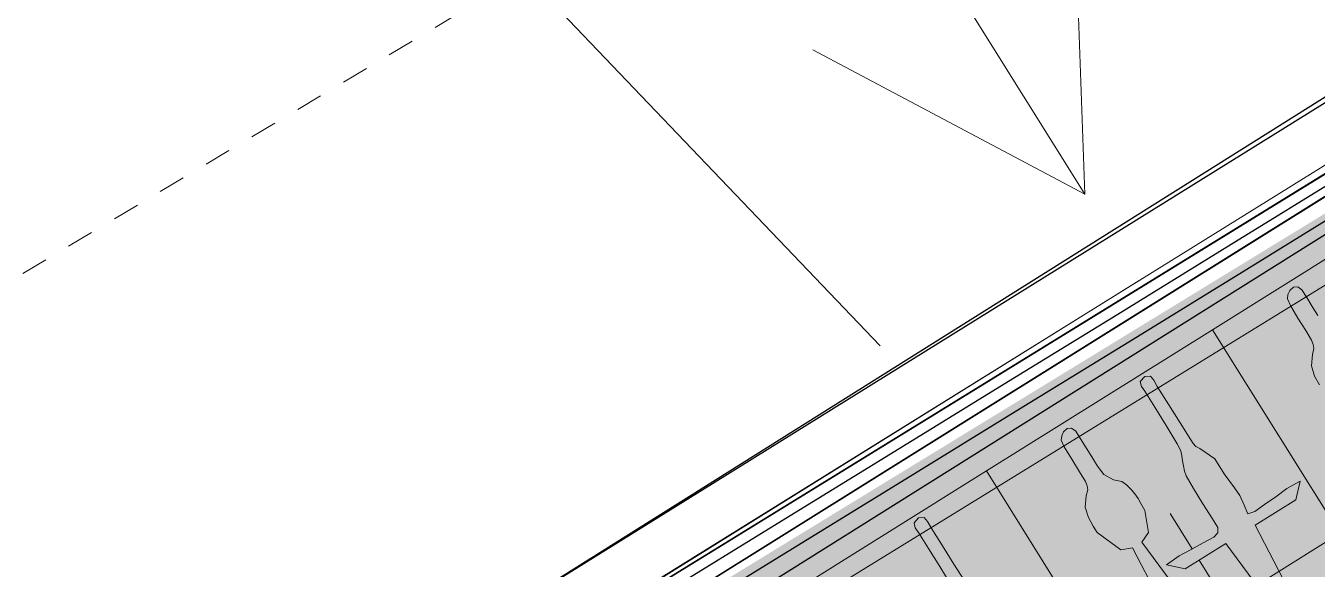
# Model space of a CAD drawing. Header units: metres. Extents: x 507649 to 508899, y 6966965 to 6967377.
# Drawn here: x 507750.716 to 507755.558, y 6967251.648 to 6967253.686 of the extents above; entities that cross this region are included whole.
import ezdxf

# ---------------------------------------------------------------- set-up
doc = ezdxf.new("R2010")
doc.units = ezdxf.units.M
doc.linetypes.add('AEC_Double Dash', pattern=[0.039, 0.015, -0.004, 0.006, -0.004, 0.006, -0.004])
doc.linetypes.add('CENTER2', pattern=[10, 6.25, -1.25, 1.25, -1.25])
doc.layers.add('_PROP-BDY', color=6, linetype='Continuous', plot=False)
doc.layers.add('defpoints_hatch_bdy', color=47, linetype='Continuous', plot=False)
for name, color, linetype, lineweight in [('A-DETL-GENF', 252, 'Continuous', 5), ('A-FLOR', 252, 'Continuous', 5), ('C-PROP-LINE', 252, 'AEC_Double Dash', 5), ('D_UG_PIPES', 252, 'EXIST_SWD', 0), ('S_RM_UG_PIPES', 252, 'EXIST_RISINGMAIN', 0)]:
    doc.layers.add(name, color=color, linetype=linetype, lineweight=lineweight)
for name, color, linetype in [('C_TEXT_2.5', 7, 'Continuous'), ('KRB_LIP', 6, 'Continuous'), ('mga2020bdy', 252, 'Continuous'), ('mga2020ROAD_KERB_BACK', 252, 'Continuous'), ('mga2020ROAD_KERB_LIP', 252, 'Continuous'), ('PAV_CREST SAG', 2, 'Continuous'), ('TIN BORDER', 5, 'Continuous')]:
    doc.layers.add(name, color=color, linetype=linetype)
doc.layers.add('G-ANNO-TEXT', color=47, linetype='Continuous', lineweight=5, plot=False)
doc.layers.add('HATCH_PAVEMENT_FOOTPATH', color=7, linetype='Continuous', true_color=0xffe8a3)
doc.styles.get("Standard").update_dxf_attribs({"font": 'ARIALN.TTF'})
doc.linetypes.add('EXIST_RISINGMAIN', pattern='A,5,-2.5,5,-2,["RM",Standard,S=2.5,R=0,X=0,Y=-1.25],-5,5,-2.5,5,-2.5', length=34.5)
doc.linetypes.add('EXIST_SWD', pattern='A,5,-2.5,5,-2,["SWD",Standard,S=2.5,R=0,X=0,Y=-1.25],-8,5,-2.5,5,-2.5', length=37.5)

# ---------------------------------------------------------------- blocks, each defined once
blk = doc.blocks.new('XD_HATCH')
at = {"layer": 'HATCH_PAVEMENT_FOOTPATH'}
h = blk.add_hatch(color=256, dxfattribs=at)
h.dxf.hatch_style = 1
h.paths.add_polyline_path([(507751.8789, 6967248.3707), (507750.8192, 6967250.0668), (507764.199, 6967258.2482), (507768.6503, 6967260.7366), (507768.8747, 6967259.5551), (507765.4333, 6967257.405), (507765.6876, 6967256.9979)])
at = {"layer": 'defpoints_hatch_bdy', "color": 4}
blk.add_lwpolyline([(507751.8789, 6967248.3707), (507750.8192, 6967250.0668), (507764.6279, 6967258.6941), (507765.6876, 6967256.9979)], close=True, dxfattribs=at)
blk = doc.blocks.new('XE_SURVEY')
at = {"layer": 'D_UG_PIPES', "flags": 128}
blk.add_lwpolyline([(507716.9447, 6967228.7162), (507720.9949, 6967231.9946), (507721.8177, 6967232.6612), (507728.3424, 6967236.3598), (507737.4607, 6967241.5661), (507738.8597, 6967242.3772), (507740.1304, 6967243.1743), (507740.9775, 6967243.7057), (507743.9514, 6967245.5512), (507752.0419, 6967250.5306), (507755.8742, 6967252.8893), (507757.1491, 6967253.6795), (507759.1677, 6967254.9422), (507759.6377, 6967255.6032), (507762.3373, 6967262.6002), (507763.9398, 6967266.8052), (507765.5351, 6967271.013), (507768.1357, 6967277.8982)], dxfattribs=at)
at = {"layer": 'mga2020bdy'}
blk.add_polyline3d([(507733.0248, 6967239.0482, 4.469), (507736.0993, 6967240.9477, 4.4527), (507736.6834, 6967241.3067, 4.4393), (507736.9844, 6967241.4339, 4.4329), (507737.975, 6967242.3757, 4.4239), (507738.0041, 6967242.4202, 4.4222), (507740.823, 6967244.1743, 4.4566), (507752.055, 6967251.1994, 4.5262), (507759.1248, 6967255.6432, 4.4809), (507762.5143, 6967257.7594, 4.509), (507764.0703, 6967258.6973, 4.5203), (507768.0649, 6967260.9222, 4.5487), (507768.4417, 6967261.119, 4.552), (507772.9333, 6967263.3018, 4.591), (507777.8674, 6967265.5383, 4.6363), (507783.8819, 6967268.22, 4.6925)], dxfattribs=at)
at = {"layer": 'mga2020ROAD_KERB_BACK'}
blk.add_polyline3d([(507738.2228, 6967241.4591, 4.5329), (507740.5152, 6967242.8258, 4.5216), (507741.08, 6967243.8212, 4.5636), (507746.5121, 6967247.2219, 4.6144), (507752.2955, 6967250.8388, 4.6445), (507757.8965, 6967254.3534, 4.6285), (507759.1736, 6967254.499, 4.5861), (507761.3848, 6967256.0005, 4.6263), (507762.5074, 6967257.2531, 4.6308), (507763.0964, 6967257.6156, 4.6351), (507767.4311, 6967260.1022, 4.6661), (507768.2485, 6967260.5368, 4.6718), (507771.8944, 6967262.3499, 4.7037), (507773.1568, 6967262.9317, 4.7146), (507778.0594, 6967265.1621, 4.7595), (507784.0446, 6967267.8262, 4.8092)], dxfattribs=at)
at = {"layer": 'mga2020ROAD_KERB_LIP'}
blk.add_polyline3d([(507783.8819, 6967268.22, 4.6925), (507777.8674, 6967265.5383, 4.6363), (507772.9333, 6967263.3018, 4.591), (507768.4417, 6967261.119, 4.552), (507768.0649, 6967260.9222, 4.5487), (507764.0703, 6967258.6973, 4.5203), (507762.5143, 6967257.7594, 4.509), (507759.1248, 6967255.6432, 4.4809), (507757.4654, 6967254.5665, 4.4958), (507752.055, 6967251.1994, 4.5262), (507746.2396, 6967247.5524, 4.5016), (507740.823, 6967244.1743, 4.4566), (507737.975, 6967242.3757, 4.4239)], dxfattribs=at)
at = {"layer": 'S_RM_UG_PIPES'}
blk.add_lwpolyline([(507782.1336, 6967282.6972), (507782.6195, 6967280.7571), (507784.2107, 6967274.4042), (507783.0387, 6967266.9042), (507782.2027, 6967265.9602), (507774.9124, 6967262.4329), (507770.4424, 6967260.194), (507766.0161, 6967257.8685), (507761.8947, 6967255.7032), (507756.9433, 6967252.5983), (507752.2532, 6967249.6573), (507747.9878, 6967247.1179), (507745.4098, 6967245.5836), (507743.6911, 6967244.5608), (507741.1352, 6967242.9905), (507734.7873, 6967238.9962), (507730.5554, 6967236.3333), (507726.0446, 6967234.1852), (507725.0957, 6967233.7482), (507720.8087, 6967233.4102), (507720.2157, 6967230.8222)], dxfattribs=at)
blk = doc.blocks.new('25027_BNP_Skygate Play-Sheet - 000101 - SITE PLAN')
at = {"layer": '_PROP-BDY'}
blk.add_line((-2226983.37, 4009381.75), (-2226983.37, 4059443.92), dxfattribs=at)
at = {"layer": 'A-DETL-GENF'}
for p, q in [((-2227395.39, 4025763.92), (-2227476.11, 4025764.74)), ((-2227314.66, 4025763.92), (-2227395.39, 4025763.92)), ((-2227244.15, 4025763.51), (-2227314.66, 4025763.92)), ((-2227223.02, 4025764.84), (-2227244.15, 4025763.51)), ((-2227204.89, 4025759.2), (-2227223.02, 4025764.84)), ((-2227197.96, 4025734.72), (-2227204.89, 4025759.2)), ((-2227490.94, 4025714.03), (-2227415.71, 4025714.32)), ((-2227415.71, 4025714.32), (-2227334.97, 4025714.32)), ((-2227334.97, 4025714.32), (-2227254.25, 4025714.72)), ((-2227254.25, 4025714.72), (-2227227.05, 4025713.4)), ((-2227227.05, 4025713.4), (-2227207.52, 4025715.65)), ((-2227207.52, 4025715.65), (-2227197.96, 4025734.72)), ((-2227598.56, 4025196.25), (-2227701.48, 4025154.49)), ((-2227570.72, 4025195.75), (-2227598.56, 4025196.25)), ((-2227534.36, 4025193.87), (-2227570.72, 4025195.75)), ((-2227495, 4025183.17), (-2227534.36, 4025193.87)), ((-2227461.03, 4025158.07), (-2227495, 4025183.17)), ((-2227718.64, 4025113.74), (-2228276.86, 4025158.42)), ((-2227701.48, 4025154.49), (-2227718.64, 4025113.74)), ((-2227445.24, 4025141.2), (-2227461.03, 4025158.07)), ((-2227430.2, 4025135.1), (-2227445.24, 4025141.2)), ((-2227413.57, 4025132.22), (-2227430.2, 4025135.1)), ((-2227370.74, 4025131.29), (-2227413.57, 4025132.22)), ((-2227315.89, 4025131.39), (-2227370.74, 4025131.29)), ((-2227261.11, 4025130.54), (-2227315.89, 4025131.39)), ((-2227234.37, 4025126.85), (-2227261.11, 4025130.54)), ((-2227221.36, 4025116.36), (-2227234.37, 4025126.85)), ((-2227211.88, 4025102.59), (-2227221.36, 4025116.36)), ((-2227216.48, 4025069.73), (-2227209.03, 4025084.73)), ((-2227209.03, 4025084.73), (-2227211.88, 4025102.59)), ((-2228276.86, 4025028.61), (-2227718.64, 4025073.3)), ((-2227839.59, 4025038.9), (-2227889.89, 4024988.61)), ((-2227836.37, 4024981.6), (-2227839.59, 4025038.9)), ((-2227718.64, 4025073.3), (-2227701.48, 4025032.55)), ((-2227701.48, 4025032.55), (-2227623.67, 4025000.97)), ((-2227485.58, 4025016.38), (-2227464.07, 4025039.97)), ((-2227464.07, 4025039.97), (-2227428.32, 4025059.18)), ((-2227428.32, 4025059.18), (-2227388.37, 4025063.07)), ((-2227388.37, 4025063.07), (-2227347.44, 4025062.61)), ((-2227347.44, 4025062.61), (-2227307.83, 4025062.83)), ((-2227307.83, 4025062.83), (-2227268.23, 4025062.83)), ((-2227268.23, 4025062.83), (-2227234.42, 4025062.58)), ((-2227234.42, 4025062.58), (-2227216.48, 4025069.73)), ((-2227889.89, 4024988.61), (-2227889.89, 4024808.61)), ((-2227623.67, 4025000.97), (-2227594.1, 4024999.21)), ((-2227594.1, 4024999.21), (-2227572.67, 4024998.2)), ((-2227572.67, 4024998.2), (-2227551.35, 4024999.19)), ((-2227551.35, 4024999.19), (-2227529.59, 4025002.62)), ((-2227529.59, 4025002.62), (-2227505.82, 4025007.73)), ((-2227505.82, 4025007.73), (-2227485.58, 4025016.38)), ((-2227840.14, 4024930.3), (-2227836.37, 4024981.6)), ((-2227843, 4024878.87), (-2227840.14, 4024930.3)), ((-2227845.96, 4024834), (-2227843, 4024878.87)), ((-2227889.89, 4024808.61), (-2228448.1, 4024763.92)), ((-2227840.12, 4024812.56), (-2227845.96, 4024834)), ((-2227823.03, 4024802.59), (-2227840.12, 4024812.56)), ((-2227784.75, 4024801.6), (-2227823.03, 4024802.59)), ((-2227717.59, 4024802.45), (-2227784.75, 4024801.6)), ((-2227650.43, 4024802.03), (-2227717.59, 4024802.45)), ((-2227595.5, 4024800.53), (-2227650.43, 4024802.03)), ((-2227577.27, 4024796.13), (-2227595.5, 4024800.53)), ((-2227559.14, 4024789.06), (-2227577.27, 4024796.13)), ((-2227541.16, 4024782.18), (-2227559.14, 4024789.06)), ((-2227523.57, 4024774.48), (-2227541.16, 4024782.18)), ((-2227506.02, 4024767.57), (-2227523.57, 4024774.48)), ((-2227476.11, 4024764.74), (-2227506.02, 4024767.57)), ((-2227395.39, 4024763.92), (-2227476.11, 4024764.74)), ((-2227314.66, 4024763.92), (-2227395.39, 4024763.92)), ((-2227244.15, 4024763.51), (-2227314.66, 4024763.92)), ((-2227223.02, 4024764.84), (-2227244.15, 4024763.51)), ((-2227204.89, 4024759.2), (-2227223.02, 4024764.84)), ((-2227197.96, 4024734.72), (-2227204.89, 4024759.2)), ((-2228448.1, 4024723.49), (-2227889.89, 4024678.8)), ((-2227598.32, 4024675.5), (-2227536.27, 4024702.74)), ((-2227536.27, 4024702.74), (-2227522.01, 4024711.4)), ((-2227522.01, 4024711.4), (-2227506.69, 4024713.66)), ((-2227506.69, 4024713.66), (-2227490.94, 4024714.03)), ((-2227490.94, 4024714.03), (-2227415.71, 4024714.32)), ((-2227415.71, 4024714.32), (-2227334.97, 4024714.32)), ((-2227334.97, 4024714.32), (-2227254.25, 4024714.72)), ((-2227254.25, 4024714.72), (-2227227.05, 4024713.4)), ((-2227227.05, 4024713.4), (-2227207.52, 4024715.65)), ((-2227207.52, 4024715.65), (-2227197.96, 4024734.72)), ((-2227889.89, 4024678.8), (-2227889.89, 4024498.8)), ((-2227845.96, 4024653.4), (-2227838.91, 4024679.27)), ((-2227843, 4024608.53), (-2227845.96, 4024653.4)), ((-2227838.91, 4024679.27), (-2227803.92, 4024674.17)), ((-2227803.92, 4024674.17), (-2227764.75, 4024668.6)), ((-2227764.75, 4024668.6), (-2227730.11, 4024670.69)), ((-2227730.11, 4024670.69), (-2227665.02, 4024675.35)), ((-2227665.02, 4024675.35), (-2227598.32, 4024675.5)), ((-2227840.14, 4024557.11), (-2227843, 4024608.53)), ((-2227836.37, 4024505.81), (-2227840.14, 4024557.11)), ((-2227839.59, 4024448.5), (-2227836.37, 4024505.81)), ((-2227889.89, 4024498.8), (-2227839.59, 4024448.5)), ((-2227534.36, 4024193.87), (-2227570.72, 4024195.75)), ((-2227495, 4024183.17), (-2227534.36, 4024193.87)), ((-2227461.03, 4024158.07), (-2227495, 4024183.17)), ((-2227445.24, 4024141.2), (-2227461.03, 4024158.07)), ((-2227430.2, 4024135.1), (-2227445.24, 4024141.2)), ((-2227413.57, 4024132.22), (-2227430.2, 4024135.1)), ((-2227370.74, 4024131.29), (-2227413.57, 4024132.22)), ((-2227315.89, 4024131.39), (-2227370.74, 4024131.29)), ((-2227261.11, 4024130.54), (-2227315.89, 4024131.39)), ((-2227234.37, 4024126.85), (-2227261.11, 4024130.54)), ((-2227221.36, 4024116.36), (-2227234.37, 4024126.85)), ((-2227211.88, 4024102.59), (-2227221.36, 4024116.36)), ((-2227234.42, 4024062.58), (-2227216.48, 4024069.73)), ((-2227216.48, 4024069.73), (-2227209.03, 4024084.73)), ((-2227209.03, 4024084.73), (-2227211.88, 4024102.59)), ((-2227347.44, 4024062.61), (-2227307.83, 4024062.83)), ((-2227307.83, 4024062.83), (-2227268.23, 4024062.83)), ((-2227268.23, 4024062.83), (-2227234.42, 4024062.58))]:
    blk.add_line(p, q, dxfattribs=at)
at = {"layer": 'A-FLOR'}
for p, q in [((-2226870.67, 4030891.57), (-2226881.46, 4024562.22)), ((-2226867.68, 4029426.11), (-2226891.05, 4021174.89)), ((-2227183.37, 4026426.11), (-2227183.37, 4025426.11)), ((-2227183.37, 4025426.11), (-2228983.37, 4025426.11)), ((-2228983.37, 4025426.11), (-2227183.37, 4025426.11)), ((-2227183.37, 4025426.11), (-2227183.37, 4024426.11)), ((-2228276.86, 4024926.11), (-2227889.89, 4024926.11)), ((-2227840.37, 4024926.11), (-2227683.37, 4024926.11)), ((-2227183.37, 4024426.11), (-2228983.37, 4024426.11)), ((-2228983.37, 4024426.11), (-2227183.37, 4024426.11)), ((-2227183.37, 4024426.11), (-2227183.37, 4023426.11))]:
    blk.add_line(p, q, dxfattribs=at)
at = {"layer": 'C-PROP-LINE'}
blk.add_line((-2223988.2, 4059890.85), (-2225150.52, 4003276.32), dxfattribs=at)
at = {"layer": 'G-ANNO-TEXT'}
for q in [(-2225498.82, 4025140.71), (-2225498.82, 4023986.01), (-2209226.14, 4024563.36)]:
    blk.add_line((-2226498.82, 4024563.36), q, dxfattribs=at)
blk = doc.blocks.new('XE_ARCH')
at = {"xscale": 0.001, "yscale": 0.001, "zscale": 0.001, "rotation": 121.996}
blk.add_blockref('25027_BNP_Skygate Play-Sheet - 000101 - SITE PLAN', (509988.1258, 6971273.7702), dxfattribs=at)
blk = doc.blocks.new('A$Cbbbd136e')
at = {"layer": 'TIN BORDER'}
blk.add_lwpolyline([(507817.1687, 6967271.1876), (507813.8445, 6967273.6154), (507808.9288, 6967275.4774), (507808.1997, 6967275.7245), (507804.9525, 6967276.4595), (507804.528, 6967276.5138), (507801.6279, 6967276.6376), (507799.5718, 6967276.4661), (507796.8888, 6967275.7211), (507794.1811, 6967274.1743), (507792.7892, 6967273.0951), (507788.3, 6967270.1058), (507772.9333, 6967263.3018), (507769.3113, 6967261.5314), (507767.9299, 6967260.7572), (507767.8185, 6967260.6875), (507764.6279, 6967258.6941), (507750.7608, 6967250.1603), (507738.4955, 6967242.8299), (507737.9172, 6967242.489), (507736.5955, 6967241.3754), (507732.9355, 6967239.1162)], dxfattribs=at)
blk = doc.blocks.new('XD_DESIGN BASE_1')
at = {"layer": 'KRB_LIP'}
blk.add_polyline3d([(507743.2597, 6967217.2114, 5.008), (507739.3059, 6967223.5285, 5.0155), (507739.3059, 6967223.5285, 5.0155), (507736.1297, 6967228.818, 4.9921), (507736.1297, 6967228.818, 4.9921), (507735.2572, 6967230.3489, 4.9038), (507734.7946, 6967232.0493, 4.8154), (507734.7713, 6967233.8113, 4.7271), (507734.7713, 6967233.8113, 4.7271), (507735.0309, 6967235.0921, 4.6748), (507735.5247, 6967236.302, 4.6224), (507735.5247, 6967236.302, 4.6224), (507736.2335, 6967237.4015, 4.57), (507737.1382, 6967238.3463, 4.5176), (507737.1382, 6967238.3463, 4.5176), (507739.7938, 6967240.6545, 4.5), (507750.7608, 6967250.1603, 4.6008), (507764.6279, 6967258.6941, 4.626), (507767.8185, 6967260.6875, 4.6018), (507767.9299, 6967260.7572, 4.601), (507769.3113, 6967261.5314, 4.5891), (507772.9333, 6967263.3018, 4.62)], dxfattribs=at)
at = {"layer": 'PAV_CREST SAG'}
for points in [[(507732.9355, 6967239.1162, 4.4693), (507736.5955, 6967241.3754, 4.4396), (507737.9172, 6967242.489, 4.4221), (507738.4955, 6967242.8299, 4.4145), (507750.7608, 6967250.1603, 4.6008), (507764.6279, 6967258.6941, 4.626), (507767.8185, 6967260.6875, 4.6018), (507767.9299, 6967260.7572, 4.601), (507769.3113, 6967261.5314, 4.5891), (507772.9333, 6967263.3018, 4.62), (507788.3, 6967270.1058, 4.7593), (507792.7892, 6967273.0951, 4.8954), (507794.1811, 6967274.1743, 4.9112), (507796.8888, 6967275.7211, 4.8316), (507799.5718, 6967276.4661, 4.9677), (507801.6279, 6967276.6376, 4.9723), (507804.528, 6967276.5138, 4.9791), (507804.9525, 6967276.4595, 4.9766), (507808.1997, 6967275.7245, 4.9574), (507808.9288, 6967275.4774, 4.953), (507813.8445, 6967273.6154, 4.8547), (507817.1687, 6967271.1876, 4.8622)], [(507748.316, 6967247.9883, 4.7281), (507748.6939, 6967248.3158, 4.7316), (507749.0717, 6967248.6433, 4.7351), (507749.4495, 6967248.9708, 4.7385), (507749.8273, 6967249.2983, 4.742), (507750.2052, 6967249.6258, 4.7455), (507750.583, 6967249.9533, 4.749), (507750.7845, 6967250.1279, 4.7508), (507750.9777, 6967250.2468, 4.7512), (507751.4035, 6967250.5088, 4.752), (507751.8293, 6967250.7709, 4.7527), (507752.2552, 6967251.033, 4.7535), (507752.681, 6967251.295, 4.7543), (507753.1068, 6967251.5571, 4.7551), (507753.5326, 6967251.8191, 4.7558), (507753.9585, 6967252.0812, 4.7566), (507754.3843, 6967252.3432, 4.7574), (507754.8101, 6967252.6053, 4.7581), (507755.2359, 6967252.8673, 4.7589), (507755.6618, 6967253.1294, 4.7597)], [(507748.316, 6967247.9883, 4.7281), (507748.6939, 6967248.3158, 4.7316), (507749.0717, 6967248.6433, 4.7351), (507749.4495, 6967248.9708, 4.7385), (507749.8273, 6967249.2983, 4.742), (507750.2052, 6967249.6258, 4.7455), (507750.583, 6967249.9533, 4.749), (507750.7845, 6967250.1279, 4.7508), (507750.9777, 6967250.2468, 4.7512), (507751.4035, 6967250.5088, 4.752), (507751.8293, 6967250.7709, 4.7527), (507752.2552, 6967251.033, 4.7535), (507752.681, 6967251.295, 4.7543), (507753.1068, 6967251.5571, 4.7551), (507753.5326, 6967251.8191, 4.7558), (507753.9585, 6967252.0812, 4.7566), (507754.3843, 6967252.3432, 4.7574), (507754.8101, 6967252.6053, 4.7581), (507755.2359, 6967252.8673, 4.7589), (507755.6618, 6967253.1294, 4.7597)], [(507748.316, 6967247.9883, 4.7281), (507748.6939, 6967248.3158, 4.7316), (507749.0717, 6967248.6433, 4.7351), (507749.4495, 6967248.9708, 4.7385), (507749.8273, 6967249.2983, 4.742), (507750.2052, 6967249.6258, 4.7455), (507750.583, 6967249.9533, 4.749), (507750.7845, 6967250.1279, 4.7508), (507750.9777, 6967250.2468, 4.7512), (507751.4035, 6967250.5088, 4.752), (507751.8293, 6967250.7709, 4.7527), (507752.2552, 6967251.033, 4.7535), (507752.681, 6967251.295, 4.7543), (507753.1068, 6967251.5571, 4.7551), (507753.5326, 6967251.8191, 4.7558), (507753.9585, 6967252.0812, 4.7566), (507754.3843, 6967252.3432, 4.7574), (507754.8101, 6967252.6053, 4.7581), (507755.2359, 6967252.8673, 4.7589), (507755.6618, 6967253.1294, 4.7597)], [(507748.3881, 6967247.9052, 4.7281), (507748.7659, 6967248.2327, 4.7316), (507749.1437, 6967248.5602, 4.7351), (507749.5216, 6967248.8877, 4.7385), (507749.8994, 6967249.2152, 4.742), (507750.2772, 6967249.5426, 4.7455), (507750.655, 6967249.8701, 4.749), (507750.8498, 6967250.0389, 4.7508), (507750.8499, 6967250.039, 4.7508), (507751.0353, 6967250.1531, 4.7512), (507751.4612, 6967250.4152, 4.752), (507751.887, 6967250.6772, 4.7527), (507752.3128, 6967250.9393, 4.7535), (507752.7386, 6967251.2013, 4.7543), (507753.1645, 6967251.4634, 4.7551), (507753.5903, 6967251.7254, 4.7558), (507754.0161, 6967251.9875, 4.7566), (507754.4419, 6967252.2495, 4.7574), (507754.8678, 6967252.5116, 4.7581), (507755.2936, 6967252.7736, 4.7589), (507755.7194, 6967253.0357, 4.7597)], [(507748.3881, 6967247.9052, 4.7281), (507748.7659, 6967248.2327, 4.7316), (507749.1437, 6967248.5602, 4.7351), (507749.5216, 6967248.8877, 4.7385), (507749.8994, 6967249.2152, 4.742), (507750.2772, 6967249.5426, 4.7455), (507750.655, 6967249.8701, 4.749), (507750.8498, 6967250.0389, 4.7508), (507751.0353, 6967250.1531, 4.7512), (507751.4612, 6967250.4152, 4.752), (507751.887, 6967250.6772, 4.7527), (507752.3128, 6967250.9393, 4.7535), (507752.7386, 6967251.2013, 4.7543), (507753.1645, 6967251.4634, 4.7551), (507753.5903, 6967251.7254, 4.7558), (507754.0161, 6967251.9875, 4.7566), (507754.4419, 6967252.2495, 4.7574), (507754.8678, 6967252.5116, 4.7581), (507755.2936, 6967252.7736, 4.7589), (507755.7194, 6967253.0357, 4.7597)], [(507748.3881, 6967247.9052, 4.7281), (507748.7659, 6967248.2327, 4.7316), (507749.1437, 6967248.5602, 4.7351), (507749.5216, 6967248.8877, 4.7385), (507749.8994, 6967249.2152, 4.742), (507750.2772, 6967249.5426, 4.7455), (507750.655, 6967249.8701, 4.749), (507750.8498, 6967250.0389, 4.7508), (507751.0353, 6967250.1531, 4.7512), (507751.4612, 6967250.4152, 4.752), (507751.887, 6967250.6772, 4.7527), (507752.3128, 6967250.9393, 4.7535), (507752.7386, 6967251.2013, 4.7543), (507753.1645, 6967251.4634, 4.7551), (507753.5903, 6967251.7254, 4.7558), (507754.0161, 6967251.9875, 4.7566), (507754.4419, 6967252.2495, 4.7574), (507754.8678, 6967252.5116, 4.7581), (507755.2936, 6967252.7736, 4.7589), (507755.7194, 6967253.0357, 4.7597)]]:
    blk.add_polyline3d(points, dxfattribs=at)
at = {"layer": 'TIN BORDER'}
blk.add_blockref('A$Cbbbd136e', (0, 0), dxfattribs=at)

msp = doc.modelspace()

# ---------------------------------------------------------------- linework, layer by layer
at = {"layer": 'C_TEXT_2.5', "color": 1, "linetype": 'CENTER2', "lineweight": -3, "flags": 128}
msp.add_lwpolyline([(507749.6034, 6967257.006), (507926.0647, 6967072.1925)], dxfattribs=at)

# ---------------------------------------------------------------- block references
at = {"layer": 'C_TEXT_2.5'}
for name in ['XD_HATCH', 'XE_SURVEY']:
    msp.add_blockref(name, (0, 0), dxfattribs=at)

# ---------------------------------------------------------------- next in the draw order: block references
msp.add_blockref('XE_ARCH', (0, 0), dxfattribs=at)

# ---------------------------------------------------------------- next in the draw order: block references
msp.add_blockref('XD_DESIGN BASE_1', (0, 0), dxfattribs=at)

doc.saveas('drawing.dxf')
